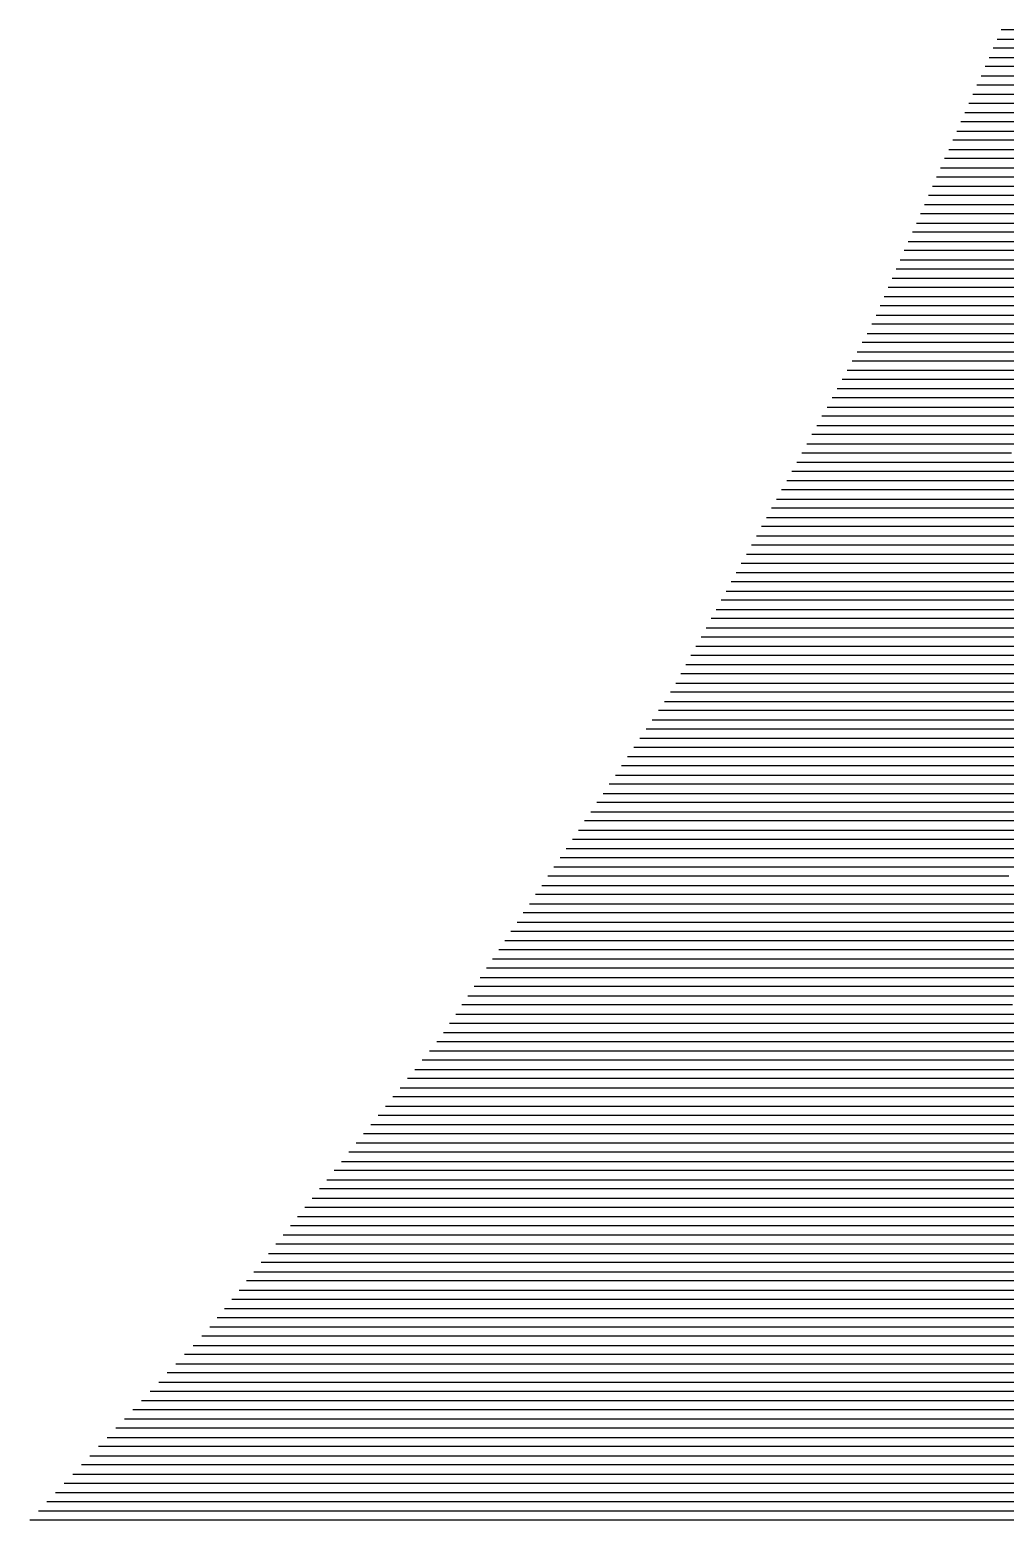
# Model space of a CAD drawing. Header units: metres. Extents: x -6.9 to 6.9, y -7 to 7.
# Drawn here: x 3.542 to 4.602, y -3.494 to -1.874 of the extents above; entities that cross this region are included whole.
import ezdxf

# ---------------------------------------------------------------- set-up
doc = ezdxf.new("R2010")
doc.units = ezdxf.units.M

msp = doc.modelspace()

# ---------------------------------------------------------------- linework, layer by layer
for p, q in [((4.803512, -1.873531, 0.577247), (4.598121, -1.873531, 0.548492)), ((4.843041, -1.893531, 0.583575), (4.589345, -1.893531, 0.548057)), ((4.593733, -1.883531, 0.548274), (4.823277, -1.883531, 0.580411)), ((4.584956, -1.903531, 0.547839), (4.862806, -1.903531, 0.586739)), ((4.57618, -1.923531, 0.547405), (4.902335, -1.923531, 0.593067)), ((4.882571, -1.913531, 0.589903), (4.580568, -1.913531, 0.547622)), ((4.567403, -1.943531, 0.54697), (4.941865, -1.943531, 0.599395)), ((4.9221, -1.933531, 0.596231), (4.571791, -1.933531, 0.547187)), ((4.961629, -1.953531, 0.602559), (4.563014, -1.953531, 0.546753)), ((5.001159, -1.973531, 0.608888), (4.554238, -1.973531, 0.546318)), ((4.558626, -1.963531, 0.546535), (4.981394, -1.963531, 0.605723)), ((4.549849, -1.983531, 0.5461), (5.020923, -1.983531, 0.612052)), ((4.541073, -2.003531, 0.545666), (5.060452, -2.003531, 0.61838)), ((5.040688, -1.993531, 0.615216), (4.545461, -1.993531, 0.545883)), ((4.532296, -2.023531, 0.545231), (5.099982, -2.023531, 0.624708)), ((5.080217, -2.013531, 0.621544), (4.536684, -2.013531, 0.545448)), ((5.119746, -2.033531, 0.627872), (4.527907, -2.033531, 0.545013)), ((5.159276, -2.053531, 0.6342), (4.519131, -2.053531, 0.544579)), ((4.523519, -2.043531, 0.544796), (5.139511, -2.043531, 0.631036)), ((5.198805, -2.073531, 0.640528), (4.510354, -2.073531, 0.544144)), ((4.514742, -2.063531, 0.544361), (5.17904, -2.063531, 0.637364)), ((4.505966, -2.083531, 0.543927), (5.21857, -2.083531, 0.643692)), ((4.497189, -2.103531, 0.543492), (5.258099, -2.103531, 0.650021)), ((5.238334, -2.093531, 0.646857), (4.501577, -2.093531, 0.543709)), ((5.277864, -2.113531, 0.653185), (4.4928, -2.113531, 0.543274)), ((5.317393, -2.133531, 0.659513), (4.484024, -2.133531, 0.54284)), ((4.488412, -2.123531, 0.543057), (5.297628, -2.123531, 0.656349)), ((5.356922, -2.153531, 0.665841), (4.475247, -2.153531, 0.542405)), ((4.479635, -2.143531, 0.542622), (5.337158, -2.143531, 0.662677)), ((4.470859, -2.163531, 0.542187), (5.376687, -2.163531, 0.669005)), ((4.462082, -2.183531, 0.541753), (5.416216, -2.183531, 0.675333)), ((5.396452, -2.173531, 0.672169), (4.46647, -2.173531, 0.54197)), ((5.435981, -2.193531, 0.678497), (4.457693, -2.193531, 0.541535)), ((4.474109, -2.213531, 0.54461), (4.447166, -2.213531, 0.540867)), ((4.452643, -2.203531, 0.541229), (4.462829, -2.203531, 0.542645)), ((4.462829, -2.203531, 0.542645), (4.467489, -2.203531, 0.543299)), ((4.467489, -2.203531, 0.543299), (4.480307, -2.203531, 0.545098)), ((4.486434, -2.213531, 0.54634), (4.474109, -2.213531, 0.54461)), ((4.480307, -2.203531, 0.545098), (5.455746, -2.203531, 0.681661)), ((4.520338, -2.213531, 0.5511), (4.486434, -2.213531, 0.54634)), ((5.47551, -2.213531, 0.684826), (4.520338, -2.213531, 0.5511)), ((4.496669, -2.233531, 0.54854), (4.436211, -2.233531, 0.540141)), ((4.441688, -2.223531, 0.540504), (4.485389, -2.223531, 0.546575)), ((4.485389, -2.223531, 0.546575), (4.505379, -2.223531, 0.549381)), ((4.524324, -2.233531, 0.552423), (4.496669, -2.233531, 0.54854)), ((4.505379, -2.223531, 0.549381), (4.56037, -2.223531, 0.557101)), ((4.600401, -2.233531, 0.563103), (4.524324, -2.233531, 0.552423)), ((4.56037, -2.223531, 0.557101), (5.495275, -2.223531, 0.68799)), ((5.515039, -2.233531, 0.691154), (4.600401, -2.233531, 0.563103)), ((4.430733, -2.243531, 0.539778), (4.507948, -2.243531, 0.550505)), ((4.507948, -2.243531, 0.550505), (4.543269, -2.243531, 0.555464)), ((4.543269, -2.243531, 0.555464), (4.640432, -2.243531, 0.569104)), ((4.419778, -2.263531, 0.539052), (4.530508, -2.263531, 0.554435)), ((4.519228, -2.253531, 0.55247), (4.425256, -2.253531, 0.539415)), ((4.562214, -2.253531, 0.558505), (4.519228, -2.253531, 0.55247)), ((4.530508, -2.263531, 0.554435), (4.581159, -2.263531, 0.561547)), ((4.680463, -2.253531, 0.575105), (4.562214, -2.253531, 0.558505)), ((4.581159, -2.263531, 0.561547), (4.720495, -2.263531, 0.581107)), ((4.408823, -2.283531, 0.538327), (4.553067, -2.283531, 0.558366)), ((4.541787, -2.273531, 0.556401), (4.414301, -2.273531, 0.53869)), ((4.600104, -2.273531, 0.564588), (4.541787, -2.273531, 0.556401)), ((4.553067, -2.283531, 0.558366), (4.619049, -2.283531, 0.567629)), ((4.760526, -2.273531, 0.587108), (4.600104, -2.273531, 0.564588)), ((4.564347, -2.293531, 0.560331), (4.403346, -2.293531, 0.537964)), ((4.637994, -2.293531, 0.570671), (4.564347, -2.293531, 0.560331)), ((4.586906, -2.313531, 0.564261), (4.392391, -2.313531, 0.537238)), ((4.397868, -2.303531, 0.537601), (4.575627, -2.303531, 0.562296)), ((4.575627, -2.303531, 0.562296), (4.656939, -2.303531, 0.573712)), ((4.675884, -2.313531, 0.576754), (4.586906, -2.313531, 0.564261)), ((4.386914, -2.323531, 0.536875), (4.598186, -2.323531, 0.566226)), ((4.598186, -2.323531, 0.566226), (4.694829, -2.323531, 0.579795)), ((4.375959, -2.343531, 0.53615), (4.620746, -2.343531, 0.570157)), ((4.609466, -2.333531, 0.568191), (4.381436, -2.333531, 0.536512)), ((4.365004, -2.363531, 0.535424), (4.643305, -2.363531, 0.574087)), ((4.632025, -2.353531, 0.572122), (4.370481, -2.353531, 0.535787)), ((4.654585, -2.373531, 0.576052), (4.359526, -2.373531, 0.535061)), ((4.677144, -2.393531, 0.579982), (4.348571, -2.393531, 0.534335)), ((4.354049, -2.383531, 0.534698), (4.665864, -2.383531, 0.578017)), ((4.699704, -2.413531, 0.583913), (4.337616, -2.413531, 0.53361)), ((4.343094, -2.403531, 0.533972), (4.688424, -2.403531, 0.581947)), ((4.332139, -2.423531, 0.533247), (4.710983, -2.423531, 0.585878)), ((4.321184, -2.443531, 0.532521), (4.733543, -2.443531, 0.589808)), ((4.722263, -2.433531, 0.587843), (4.326662, -2.433531, 0.532884)), ((4.744823, -2.453531, 0.591773), (4.315707, -2.453531, 0.532158)), ((4.767382, -2.473531, 0.595704), (4.304752, -2.473531, 0.531433)), ((4.310229, -2.463531, 0.531795), (4.756102, -2.463531, 0.593738)), ((4.789941, -2.493531, 0.599634), (4.293797, -2.493531, 0.530707)), ((4.299274, -2.483531, 0.53107), (4.778662, -2.483531, 0.597669)), ((4.288319, -2.503531, 0.530344), (4.801221, -2.503531, 0.601599)), ((4.277364, -2.523531, 0.529618), (4.823781, -2.523531, 0.605529)), ((4.812501, -2.513531, 0.603564), (4.282842, -2.513531, 0.529981)), ((4.83506, -2.533531, 0.607494), (4.271887, -2.533531, 0.529255)), ((4.85762, -2.553531, 0.611425), (4.260932, -2.553531, 0.52853)), ((4.26641, -2.543531, 0.528893), (4.84634, -2.543531, 0.60946)), ((4.880179, -2.573531, 0.615355), (4.249977, -2.573531, 0.527804)), ((4.255455, -2.563531, 0.528167), (4.8689, -2.563531, 0.61339)), ((4.2445, -2.583531, 0.527441), (4.891459, -2.583531, 0.61732)), ((4.232211, -2.603531, 0.526539), (4.25177, -2.603531, 0.529239)), ((4.240903, -2.593531, 0.527339), (4.238885, -2.593531, 0.52706)), ((4.24175, -2.593531, 0.527457), (4.240903, -2.593531, 0.527339)), ((4.902739, -2.593531, 0.619285), (4.24175, -2.593531, 0.527457)), ((4.25177, -2.603531, 0.529239), (4.259978, -2.603531, 0.530388)), ((4.259978, -2.603531, 0.530388), (4.914018, -2.603531, 0.62125)), ((4.218863, -2.623531, 0.525497), (4.273503, -2.623531, 0.53304)), ((4.262636, -2.613531, 0.53114), (4.225537, -2.613531, 0.526018)), ((4.278206, -2.613531, 0.533318), (4.262636, -2.613531, 0.53114)), ((4.273503, -2.623531, 0.53304), (4.296434, -2.623531, 0.536249)), ((4.925298, -2.613531, 0.623216), (4.278206, -2.613531, 0.533318)), ((4.296434, -2.623531, 0.536249), (4.936578, -2.623531, 0.625181)), ((4.28437, -2.633531, 0.53494), (4.212189, -2.633531, 0.524976)), ((4.314662, -2.633531, 0.539179), (4.28437, -2.633531, 0.53494)), ((4.947858, -2.633531, 0.627146), (4.314662, -2.633531, 0.539179)), ((4.306103, -2.653531, 0.538741), (4.198841, -2.653531, 0.523934)), ((4.205515, -2.643531, 0.524455), (4.295236, -2.643531, 0.536841)), ((4.295236, -2.643531, 0.536841), (4.33289, -2.643531, 0.54211)), ((4.351118, -2.653531, 0.54504), (4.306103, -2.653531, 0.538741)), ((4.33289, -2.643531, 0.54211), (4.959137, -2.643531, 0.629111)), ((4.970417, -2.653531, 0.631076), (4.351118, -2.653531, 0.54504)), ((4.192168, -2.663531, 0.523414), (4.316969, -2.663531, 0.540641)), ((4.316969, -2.663531, 0.540641), (4.369346, -2.663531, 0.54797)), ((4.369346, -2.663531, 0.54797), (4.981697, -2.663531, 0.633041)), ((4.17882, -2.683531, 0.522372), (4.338702, -2.683531, 0.544442)), ((4.327836, -2.673531, 0.542542), (4.185494, -2.673531, 0.522893)), ((4.387574, -2.673531, 0.550901), (4.327836, -2.673531, 0.542542)), ((4.338702, -2.683531, 0.544442), (4.405802, -2.683531, 0.553831)), ((4.992977, -2.673531, 0.635006), (4.387574, -2.673531, 0.550901)), ((4.405802, -2.683531, 0.553831), (5.004256, -2.683531, 0.636972)), ((4.165472, -2.703531, 0.52133), (4.360436, -2.703531, 0.548243)), ((4.349569, -2.693531, 0.546342), (4.172146, -2.693531, 0.521851)), ((4.42403, -2.693531, 0.556762), (4.349569, -2.693531, 0.546342)), ((4.360436, -2.703531, 0.548243), (4.442258, -2.703531, 0.559692)), ((5.015536, -2.693531, 0.638937), (4.42403, -2.693531, 0.556762)), ((4.442258, -2.703531, 0.559692), (5.026816, -2.703531, 0.640902)), ((4.371302, -2.713531, 0.550143), (4.158798, -2.713531, 0.520809)), ((4.460486, -2.713531, 0.562623), (4.371302, -2.713531, 0.550143)), ((5.038095, -2.713531, 0.642867), (4.460486, -2.713531, 0.562623)), ((4.393035, -2.733531, 0.553944), (4.14545, -2.733531, 0.519767)), ((4.152124, -2.723531, 0.520288), (4.382169, -2.723531, 0.552044)), ((4.382169, -2.723531, 0.552044), (4.478714, -2.723531, 0.565553)), ((4.496942, -2.733531, 0.568483), (4.393035, -2.733531, 0.553944)), ((4.478714, -2.723531, 0.565553), (5.049375, -2.723531, 0.644832)), ((5.060655, -2.733531, 0.646797), (4.496942, -2.733531, 0.568483)), ((4.414769, -2.753531, 0.557745), (4.132103, -2.753531, 0.518725)), ((4.138777, -2.743531, 0.519246), (4.403902, -2.743531, 0.555844)), ((4.403902, -2.743531, 0.555844), (4.51517, -2.743531, 0.571414)), ((4.533398, -2.753531, 0.574344), (4.414769, -2.753531, 0.557745)), ((4.51517, -2.743531, 0.571414), (5.071935, -2.743531, 0.648762)), ((5.083214, -2.753531, 0.650728), (4.533398, -2.753531, 0.574344)), ((4.125429, -2.763531, 0.518204), (4.425635, -2.763531, 0.559645)), ((4.425635, -2.763531, 0.559645), (4.551626, -2.763531, 0.577275)), ((4.551626, -2.763531, 0.577275), (5.094494, -2.763531, 0.652693)), ((4.112081, -2.783531, 0.517162), (4.447368, -2.783531, 0.563446)), ((4.436502, -2.773531, 0.561545), (4.118755, -2.773531, 0.517683)), ((4.569854, -2.773531, 0.580205), (4.436502, -2.773531, 0.561545)), ((4.447368, -2.783531, 0.563446), (4.588082, -2.783531, 0.583136)), ((5.105774, -2.773531, 0.654658), (4.569854, -2.773531, 0.580205)), ((4.588082, -2.783531, 0.583136), (5.117054, -2.783531, 0.656623)), ((4.458235, -2.793531, 0.565346), (4.105407, -2.793531, 0.516641)), ((4.60631, -2.793531, 0.586066), (4.458235, -2.793531, 0.565346)), ((4.479968, -2.813531, 0.569147), (4.092059, -2.813531, 0.515599)), ((4.098733, -2.803531, 0.51612), (4.469102, -2.803531, 0.567247)), ((4.469102, -2.803531, 0.567247), (4.624538, -2.803531, 0.588996)), ((4.642766, -2.813531, 0.591927), (4.479968, -2.813531, 0.569147)), ((4.501701, -2.833531, 0.572948), (4.078712, -2.833531, 0.514557)), ((4.085386, -2.823531, 0.515078), (4.490835, -2.823531, 0.571047)), ((4.490835, -2.823531, 0.571047), (4.660994, -2.823531, 0.594857)), ((4.679222, -2.833531, 0.597788), (4.501701, -2.833531, 0.572948)), ((4.072038, -2.843531, 0.514036), (4.512568, -2.843531, 0.574848)), ((4.512568, -2.843531, 0.574848), (4.69745, -2.843531, 0.600718)), ((4.05869, -2.863531, 0.512995), (4.534301, -2.863531, 0.578649)), ((4.523434, -2.853531, 0.576748), (4.065364, -2.853531, 0.513516)), ((4.715678, -2.853531, 0.603649), (4.523434, -2.853531, 0.576748)), ((4.534301, -2.863531, 0.578649), (4.733906, -2.863531, 0.606579)), ((4.045342, -2.883531, 0.511953), (4.556034, -2.883531, 0.582449)), ((4.545168, -2.873531, 0.580549), (4.052016, -2.873531, 0.512474)), ((4.752134, -2.873531, 0.609509), (4.545168, -2.873531, 0.580549)), ((4.556034, -2.883531, 0.582449), (4.770362, -2.883531, 0.61244)), ((4.566901, -2.893531, 0.58435), (4.038669, -2.893531, 0.511432)), ((4.788589, -2.893531, 0.61537), (4.566901, -2.893531, 0.58435)), ((4.588634, -2.913531, 0.588151), (4.025321, -2.913531, 0.51039)), ((4.031995, -2.903531, 0.510911), (4.577767, -2.903531, 0.58625)), ((4.577767, -2.903531, 0.58625), (4.806817, -2.903531, 0.618301)), ((4.825045, -2.913531, 0.621231), (4.588634, -2.913531, 0.588151)), ((4.018647, -2.923531, 0.509869), (4.599501, -2.923531, 0.590051)), ((4.599501, -2.923531, 0.590051), (4.843273, -2.923531, 0.624162)), ((4.005299, -2.943531, 0.508827), (4.621234, -2.943531, 0.593852)), ((4.610367, -2.933531, 0.591951), (4.011973, -2.933531, 0.509348)), ((3.991951, -2.963531, 0.507785), (4.642967, -2.963531, 0.597652)), ((4.6321, -2.953531, 0.595752), (3.998625, -2.953531, 0.508306)), ((3.993767, -2.973531, 0.508431), (3.984626, -2.973531, 0.507179)), ((3.997637, -2.973531, 0.50897), (3.993767, -2.973531, 0.508431)), ((4.653833, -2.973531, 0.599553), (3.997637, -2.973531, 0.50897)), ((4.013722, -2.993531, 0.511967), (3.968723, -2.993531, 0.505803)), ((3.976675, -2.983531, 0.506491), (4.003744, -2.983531, 0.510199)), ((4.003744, -2.983531, 0.510199), (4.015208, -2.983531, 0.511796)), ((4.032779, -2.993531, 0.514622), (4.013722, -2.993531, 0.511967)), ((4.015208, -2.983531, 0.511796), (4.6647, -2.983531, 0.601453)), ((4.675567, -2.993531, 0.603354), (4.032779, -2.993531, 0.514622)), ((3.960771, -3.003531, 0.505115), (4.0237, -3.003531, 0.513735)), ((4.0237, -3.003531, 0.513735), (4.050349, -3.003531, 0.517448)), ((4.050349, -3.003531, 0.517448), (4.686433, -3.003531, 0.605254)), ((3.944868, -3.023531, 0.503739), (4.043656, -3.023531, 0.517271)), ((4.033678, -3.013531, 0.515503), (3.95282, -3.013531, 0.504427)), ((4.06792, -3.013531, 0.520274), (4.033678, -3.013531, 0.515503)), ((4.043656, -3.023531, 0.517271), (4.085491, -3.023531, 0.523099)), ((4.6973, -3.013531, 0.607154), (4.06792, -3.013531, 0.520274)), ((4.085491, -3.023531, 0.523099), (4.708166, -3.023531, 0.609055)), ((3.928965, -3.043531, 0.502363), (4.063612, -3.043531, 0.520806)), ((4.053634, -3.033531, 0.519038), (3.936917, -3.033531, 0.503051)), ((4.103062, -3.033531, 0.525925), (4.053634, -3.033531, 0.519038)), ((4.063612, -3.043531, 0.520806), (4.120632, -3.043531, 0.528751)), ((4.719033, -3.033531, 0.610955), (4.103062, -3.033531, 0.525925)), ((4.120632, -3.043531, 0.528751), (4.7299, -3.043531, 0.612855)), ((4.07359, -3.053531, 0.522574), (3.921014, -3.053531, 0.501675)), ((4.138203, -3.053531, 0.531577), (4.07359, -3.053531, 0.522574)), ((4.740766, -3.053531, 0.614756), (4.138203, -3.053531, 0.531577)), ((4.093545, -3.073531, 0.52611), (3.90511, -3.073531, 0.500299)), ((3.913062, -3.063531, 0.500987), (4.083568, -3.063531, 0.524342)), ((4.083568, -3.063531, 0.524342), (4.155774, -3.063531, 0.534403)), ((4.173344, -3.073531, 0.537228), (4.093545, -3.073531, 0.52611)), ((4.155774, -3.063531, 0.534403), (4.751633, -3.063531, 0.616656)), ((4.762499, -3.073531, 0.618556), (4.173344, -3.073531, 0.537228)), ((4.113501, -3.093531, 0.529646), (3.889207, -3.093531, 0.498923)), ((3.897159, -3.083531, 0.499611), (4.103523, -3.083531, 0.527878)), ((4.103523, -3.083531, 0.527878), (4.190915, -3.083531, 0.540054)), ((4.208486, -3.093531, 0.54288), (4.113501, -3.093531, 0.529646)), ((4.190915, -3.083531, 0.540054), (4.773366, -3.083531, 0.620457)), ((4.784233, -3.093531, 0.622357), (4.208486, -3.093531, 0.54288)), ((3.881256, -3.103531, 0.498234), (4.123479, -3.103531, 0.531414)), ((4.123479, -3.103531, 0.531414), (4.226056, -3.103531, 0.545706)), ((4.226056, -3.103531, 0.545706), (4.795099, -3.103531, 0.624258)), ((3.865352, -3.123531, 0.496858), (4.143435, -3.123531, 0.53495)), ((4.133457, -3.113531, 0.533182), (3.873304, -3.113531, 0.497546)), ((4.243627, -3.113531, 0.548532), (4.133457, -3.113531, 0.533182)), ((4.143435, -3.123531, 0.53495), (4.261198, -3.123531, 0.551358)), ((4.805966, -3.113531, 0.626158), (4.243627, -3.113531, 0.548532)), ((4.261198, -3.123531, 0.551358), (4.816832, -3.123531, 0.628058)), ((4.153413, -3.133531, 0.536718), (3.857401, -3.133531, 0.49617)), ((4.278769, -3.133531, 0.554183), (4.153413, -3.133531, 0.536718)), ((4.827699, -3.133531, 0.629959), (4.278769, -3.133531, 0.554183)), ((4.173369, -3.153531, 0.540253), (3.841498, -3.153531, 0.494794)), ((3.849449, -3.143531, 0.495482), (4.163391, -3.143531, 0.538485)), ((4.163391, -3.143531, 0.538485), (4.296339, -3.143531, 0.557009)), ((4.31391, -3.153531, 0.559835), (4.173369, -3.153531, 0.540253)), ((4.296339, -3.143531, 0.557009), (4.838565, -3.143531, 0.631859)), ((4.849432, -3.153531, 0.633759), (4.31391, -3.153531, 0.559835)), ((4.193324, -3.173531, 0.543789), (3.825595, -3.173531, 0.493418)), ((3.833546, -3.163531, 0.494106), (4.183346, -3.163531, 0.542021)), ((4.183346, -3.163531, 0.542021), (4.331481, -3.163531, 0.562661)), ((4.349051, -3.173531, 0.565487), (4.193324, -3.173531, 0.543789)), ((4.331481, -3.163531, 0.562661), (4.860299, -3.163531, 0.63566)), ((4.871165, -3.173531, 0.63756), (4.349051, -3.173531, 0.565487)), ((3.817643, -3.183531, 0.49273), (4.203302, -3.183531, 0.545557)), ((4.203302, -3.183531, 0.545557), (4.366622, -3.183531, 0.568312)), ((4.366622, -3.183531, 0.568312), (4.882032, -3.183531, 0.639461)), ((3.80174, -3.203531, 0.491354), (4.223258, -3.203531, 0.549093)), ((4.21328, -3.193531, 0.547325), (3.809691, -3.193531, 0.492042)), ((4.384193, -3.193531, 0.571138), (4.21328, -3.193531, 0.547325)), ((4.223258, -3.203531, 0.549093), (4.401763, -3.203531, 0.573964)), ((4.892898, -3.193531, 0.641361), (4.384193, -3.193531, 0.571138)), ((4.401763, -3.203531, 0.573964), (4.903765, -3.203531, 0.643261)), ((3.785837, -3.223531, 0.489978), (4.243214, -3.223531, 0.552629)), ((4.233236, -3.213531, 0.550861), (3.793788, -3.213531, 0.490666)), ((4.419334, -3.213531, 0.57679), (4.233236, -3.213531, 0.550861)), ((4.243214, -3.223531, 0.552629), (4.436905, -3.223531, 0.579616)), ((4.914632, -3.213531, 0.645162), (4.419334, -3.213531, 0.57679)), ((4.436905, -3.223531, 0.579616), (4.925498, -3.223531, 0.647062)), ((4.253192, -3.233531, 0.554397), (3.777885, -3.233531, 0.48929)), ((4.454476, -3.233531, 0.582442), (4.253192, -3.233531, 0.554397)), ((4.936365, -3.233531, 0.648962), (4.454476, -3.233531, 0.582442)), ((4.273147, -3.253531, 0.557933), (3.761982, -3.253531, 0.487914)), ((3.769933, -3.243531, 0.488602), (4.263169, -3.243531, 0.556165)), ((4.263169, -3.243531, 0.556165), (4.472046, -3.243531, 0.585267)), ((4.489617, -3.253531, 0.588093), (4.273147, -3.253531, 0.557933)), ((4.472046, -3.243531, 0.585267), (4.947231, -3.243531, 0.650863)), ((4.958098, -3.253531, 0.652763), (4.489617, -3.253531, 0.588093)), ((3.75403, -3.263531, 0.487226), (4.283125, -3.263531, 0.5597)), ((4.283125, -3.263531, 0.5597), (4.507188, -3.263531, 0.590919)), ((4.507188, -3.263531, 0.590919), (4.968965, -3.263531, 0.654663)), ((3.738127, -3.283531, 0.48585), (4.303081, -3.283531, 0.563236)), ((4.293103, -3.273531, 0.561468), (3.746079, -3.273531, 0.486538)), ((4.524758, -3.273531, 0.593745), (4.293103, -3.273531, 0.561468)), ((4.303081, -3.283531, 0.563236), (4.542329, -3.283531, 0.596571)), ((4.979831, -3.273531, 0.656564), (4.524758, -3.273531, 0.593745)), ((4.542329, -3.283531, 0.596571), (4.990698, -3.283531, 0.658464)), ((3.719894, -3.303531, 0.484171), (3.750349, -3.303531, 0.488308)), ((3.741559, -3.293531, 0.486714), (3.729233, -3.293531, 0.485039)), ((3.745907, -3.293531, 0.487317), (3.741559, -3.293531, 0.486714)), ((4.313059, -3.293531, 0.565004), (3.745907, -3.293531, 0.487317)), ((3.750349, -3.303531, 0.488308), (3.761091, -3.303531, 0.489798)), ((3.761091, -3.303531, 0.489798), (4.323037, -3.303531, 0.566772)), ((4.5599, -3.293531, 0.599396), (4.313059, -3.293531, 0.565004)), ((4.323037, -3.303531, 0.566772), (4.57747, -3.303531, 0.602222)), ((5.001564, -3.293531, 0.660365), (4.5599, -3.293531, 0.599396)), ((4.57747, -3.303531, 0.602222), (5.012431, -3.303531, 0.662265)), ((3.759138, -3.313531, 0.489903), (3.710556, -3.313531, 0.483303)), ((3.776275, -3.313531, 0.492279), (3.759138, -3.313531, 0.489903)), ((4.333015, -3.313531, 0.56854), (3.776275, -3.313531, 0.492279)), ((4.595041, -3.313531, 0.605048), (4.333015, -3.313531, 0.56854)), ((5.023297, -3.313531, 0.664165), (4.595041, -3.313531, 0.605048)), ((3.776718, -3.333531, 0.493092), (3.691879, -3.333531, 0.481567)), ((3.701217, -3.323531, 0.482435), (3.767928, -3.323531, 0.491498)), ((3.767928, -3.323531, 0.491498), (3.791459, -3.323531, 0.49476)), ((3.806643, -3.333531, 0.497241), (3.776718, -3.333531, 0.493092)), ((3.791459, -3.323531, 0.49476), (4.342993, -3.323531, 0.570308)), ((4.35297, -3.333531, 0.572076), (3.806643, -3.333531, 0.497241)), ((4.342993, -3.323531, 0.570308), (4.612612, -3.323531, 0.607874)), ((4.630183, -3.333531, 0.6107), (4.35297, -3.333531, 0.572076)), ((3.68254, -3.343531, 0.480699), (3.785508, -3.343531, 0.494687)), ((3.785508, -3.343531, 0.494687), (3.821827, -3.343531, 0.499722)), ((3.821827, -3.343531, 0.499722), (4.362948, -3.343531, 0.573844)), ((4.362948, -3.343531, 0.573844), (4.647753, -3.343531, 0.613526)), ((3.663864, -3.363531, 0.478962), (3.803087, -3.363531, 0.497876)), ((3.794297, -3.353531, 0.496281), (3.673202, -3.353531, 0.47983)), ((3.837011, -3.353531, 0.502203), (3.794297, -3.353531, 0.496281)), ((3.803087, -3.363531, 0.497876), (3.852195, -3.363531, 0.504684)), ((4.372926, -3.353531, 0.575612), (3.837011, -3.353531, 0.502203)), ((3.852195, -3.363531, 0.504684), (4.382904, -3.363531, 0.57738)), ((4.665324, -3.353531, 0.616351), (4.372926, -3.353531, 0.575612)), ((4.382904, -3.363531, 0.57738), (4.682895, -3.363531, 0.619177)), ((3.645187, -3.383531, 0.477226), (3.820666, -3.383531, 0.501065)), ((3.811877, -3.373531, 0.49947), (3.654525, -3.373531, 0.478094)), ((3.867379, -3.373531, 0.507165), (3.811877, -3.373531, 0.49947)), ((3.820666, -3.383531, 0.501065), (3.882563, -3.383531, 0.509646)), ((4.392882, -3.373531, 0.579147), (3.867379, -3.373531, 0.507165)), ((3.882563, -3.383531, 0.509646), (4.40286, -3.383531, 0.580915)), ((4.700465, -3.373531, 0.622003), (4.392882, -3.373531, 0.579147)), ((4.40286, -3.383531, 0.580915), (4.718036, -3.383531, 0.624829)), ((3.829456, -3.393531, 0.502659), (3.635848, -3.393531, 0.476358)), ((3.897747, -3.393531, 0.512127), (3.829456, -3.393531, 0.502659)), ((4.412838, -3.393531, 0.582683), (3.897747, -3.393531, 0.512127)), ((4.735607, -3.393531, 0.627655), (4.412838, -3.393531, 0.582683)), ((3.847035, -3.413531, 0.505849), (3.617172, -3.413531, 0.474622)), ((3.62651, -3.403531, 0.47549), (3.838246, -3.403531, 0.504254)), ((3.838246, -3.403531, 0.504254), (3.912931, -3.403531, 0.514608)), ((3.928115, -3.413531, 0.517089), (3.847035, -3.413531, 0.505849)), ((3.912931, -3.403531, 0.514608), (4.422816, -3.403531, 0.584451)), ((4.432794, -3.413531, 0.586219), (3.928115, -3.413531, 0.517089)), ((4.422816, -3.403531, 0.584451), (4.753177, -3.403531, 0.63048)), ((4.770748, -3.413531, 0.633306), (4.432794, -3.413531, 0.586219)), ((3.864615, -3.433531, 0.509038), (3.598495, -3.433531, 0.472885)), ((3.607833, -3.423531, 0.473753), (3.855825, -3.423531, 0.507443)), ((3.855825, -3.423531, 0.507443), (3.943299, -3.423531, 0.51957)), ((3.958483, -3.433531, 0.522051), (3.864615, -3.433531, 0.509038)), ((3.943299, -3.423531, 0.51957), (4.442771, -3.423531, 0.587987)), ((4.452749, -3.433531, 0.589755), (3.958483, -3.433531, 0.522051)), ((4.442771, -3.423531, 0.587987), (4.788319, -3.423531, 0.636132)), ((4.80589, -3.433531, 0.638958), (4.452749, -3.433531, 0.589755)), ((3.589156, -3.443531, 0.472017), (3.873405, -3.443531, 0.510632)), ((3.873405, -3.443531, 0.510632), (3.973667, -3.443531, 0.524532)), ((3.973667, -3.443531, 0.524532), (4.462727, -3.443531, 0.591523)), ((4.462727, -3.443531, 0.591523), (4.82346, -3.443531, 0.641784)), ((3.570479, -3.463531, 0.470281), (3.890984, -3.463531, 0.513821)), ((3.882194, -3.453531, 0.512227), (3.579818, -3.453531, 0.471149)), ((3.988851, -3.453531, 0.527013), (3.882194, -3.453531, 0.512227)), ((3.890984, -3.463531, 0.513821), (4.004035, -3.463531, 0.529494)), ((4.472705, -3.453531, 0.593291), (3.988851, -3.453531, 0.527013)), ((4.004035, -3.463531, 0.529494), (4.482683, -3.463531, 0.595059)), ((4.841031, -3.453531, 0.644609), (4.472705, -3.453531, 0.593291)), ((4.482683, -3.463531, 0.595059), (4.858602, -3.463531, 0.647435)), ((3.899774, -3.473531, 0.515416), (3.561141, -3.473531, 0.469413)), ((4.019219, -3.473531, 0.531975), (3.899774, -3.473531, 0.515416)), ((4.492661, -3.473531, 0.596827), (4.019219, -3.473531, 0.531975)), ((4.876172, -3.473531, 0.650261), (4.492661, -3.473531, 0.596827)), ((3.917353, -3.493531, 0.518605), (3.542464, -3.493531, 0.467676)), ((3.551803, -3.483531, 0.468545), (3.908563, -3.483531, 0.517011)), ((3.908563, -3.483531, 0.517011), (4.034403, -3.483531, 0.534456)), ((4.049587, -3.493531, 0.536937), (3.917353, -3.493531, 0.518605)), ((4.034403, -3.483531, 0.534456), (4.502639, -3.483531, 0.598594)), ((4.512617, -3.493531, 0.600362), (4.049587, -3.493531, 0.536937)), ((4.502639, -3.483531, 0.598594), (4.893743, -3.483531, 0.653087)), ((4.911314, -3.493531, 0.655913), (4.512617, -3.493531, 0.600362))]:
    msp.add_line(p, q)

doc.saveas('drawing.dxf')
